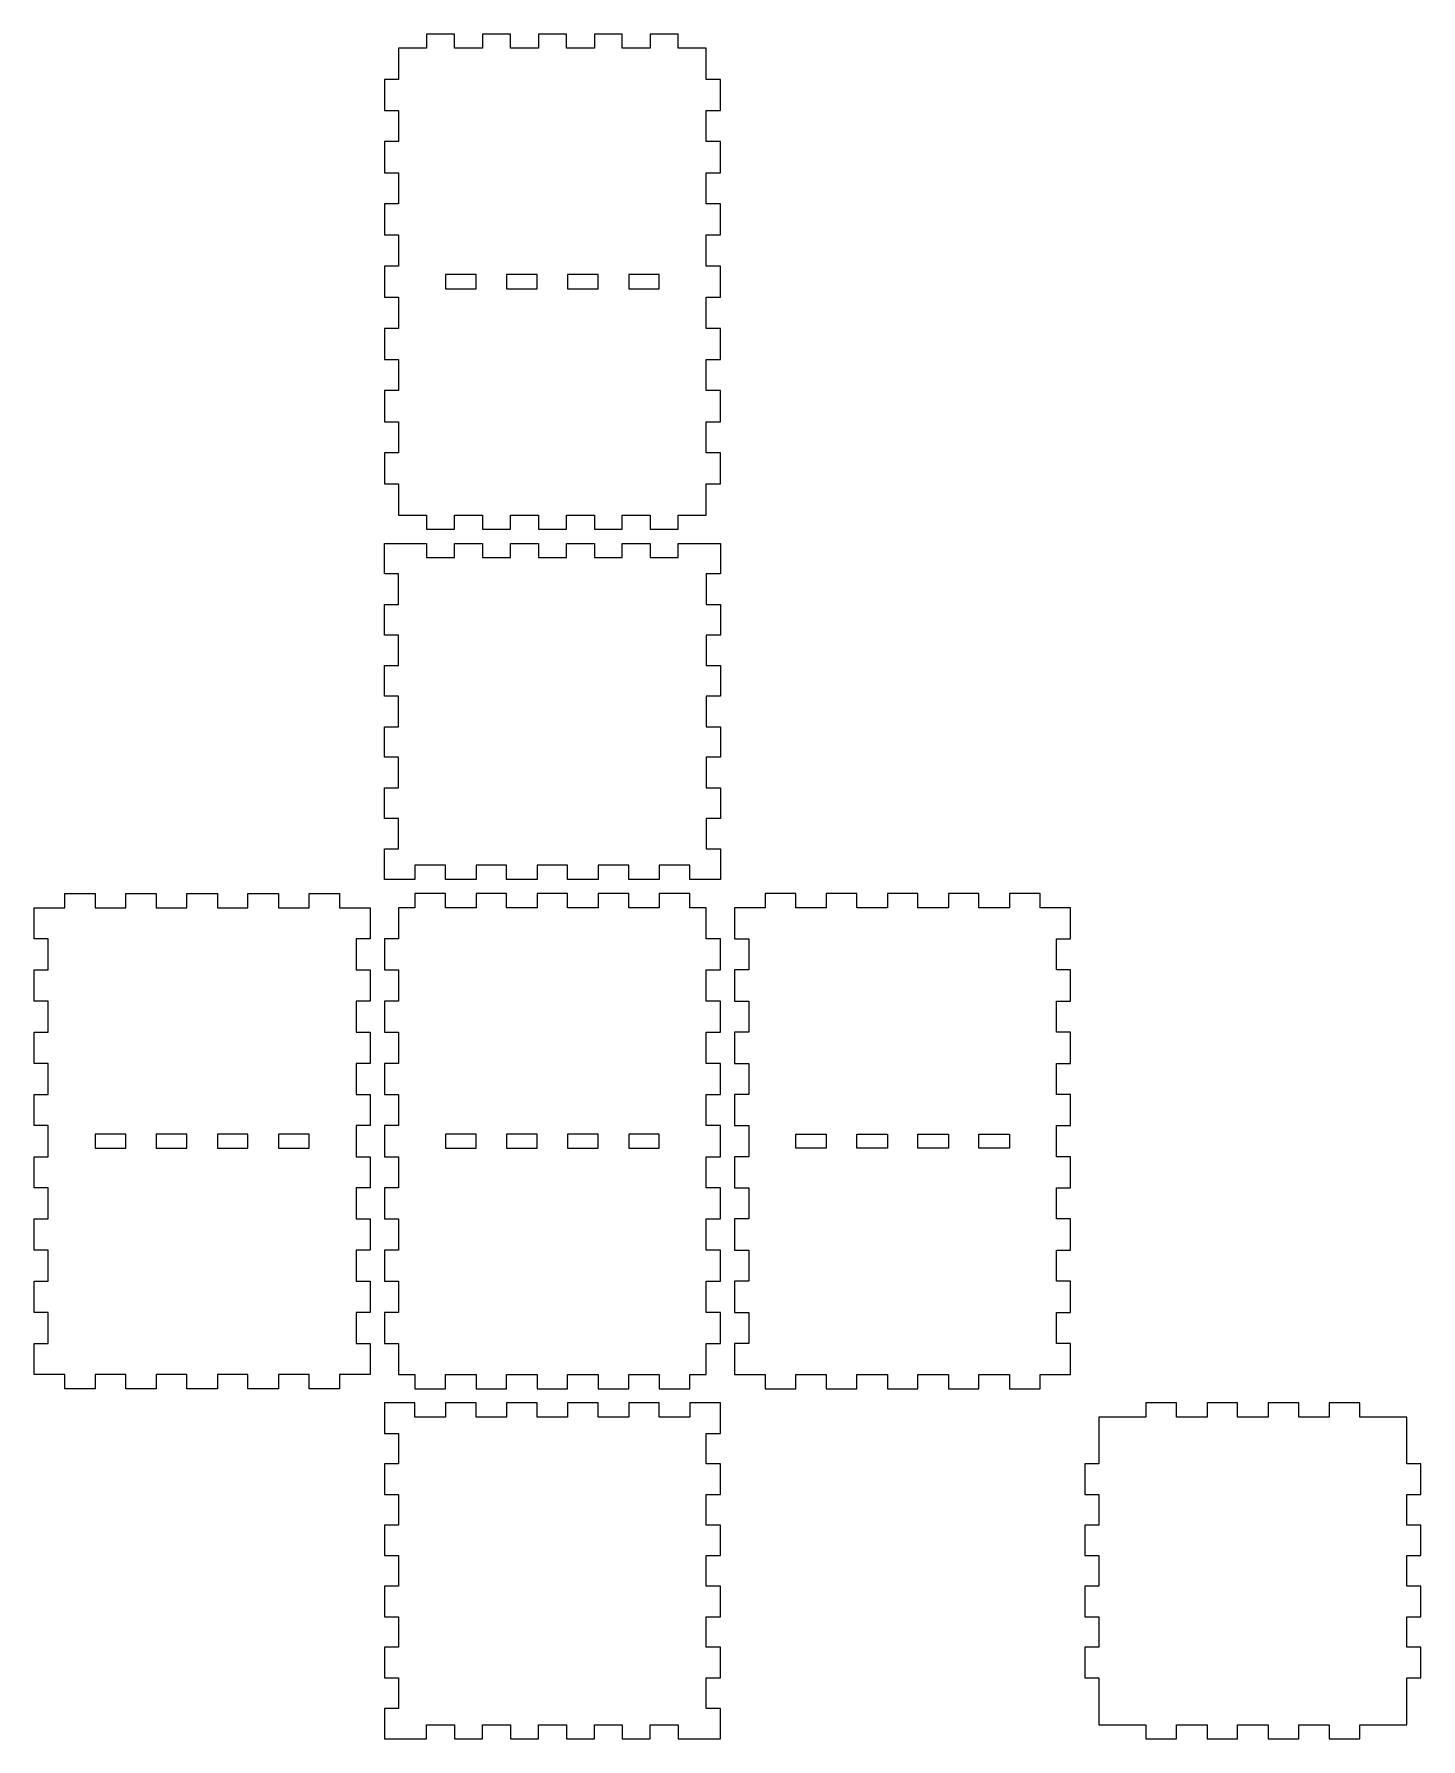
# Model space of a CAD drawing. Extents: x 0 to 392, y 0 to 482.
import ezdxf

# ---------------------------------------------------------------- set-up
doc = ezdxf.new("R2010")
doc.units = 0

msp = doc.modelspace()

# ---------------------------------------------------------------- linework, layer by layer
at = {"layer": '1'}
for points in [[(103, 346), (110.91, 346), (110.91, 342), (118.82, 342), (118.82, 346), (126.73, 346), (126.73, 342), (134.64, 342), (134.64, 346), (142.54, 346), (142.54, 342), (150.46, 342), (150.46, 346), (158.36, 346), (158.36, 342), (166.27, 342), (166.27, 346), (174.18, 346), (174.18, 342), (182.09, 342), (182.09, 346), (190, 346), (190, 354.8), (194, 354.8), (194, 363.6), (190, 363.6), (190, 372.4), (194, 372.4), (194, 381.2), (190, 381.2), (190, 390), (194, 390), (194, 398.8), (190, 398.8), (190, 407.6), (194, 407.6), (194, 416.4), (190, 416.4), (190, 425.2), (194, 425.2), (194, 434), (190, 434), (190, 442.8), (194, 442.8), (194, 451.6), (190, 451.6), (190, 460.4), (194, 460.4), (194, 469.2), (190, 469.2), (190, 478), (182.09, 478), (182.09, 482), (174.18, 482), (174.18, 478), (166.27, 478), (166.27, 482), (158.36, 482), (158.36, 478), (150.46, 478), (150.46, 482), (142.54, 482), (142.54, 478), (134.64, 478), (134.64, 482), (126.73, 482), (126.73, 478), (118.82, 478), (118.82, 482), (110.91, 482), (110.91, 478), (103, 478), (103, 469.2), (99, 469.2), (99, 460.4), (103, 460.4), (103, 451.6), (99, 451.6), (99, 442.8), (103, 442.8), (103, 434), (99, 434), (99, 425.2), (103, 425.2), (103, 416.4), (99, 416.4), (99, 407.6), (103, 407.6), (103, 398.8), (99, 398.8), (99, 390), (103, 390), (103, 381.2), (99, 381.2), (99, 372.4), (103, 372.4), (103, 363.6), (99, 363.6), (99, 354.8), (103, 354.8), (103, 346)], [(116.27, 410), (124.91, 410), (124.91, 414), (116.27, 414), (116.27, 410)], [(133.55, 410), (142.18, 410), (142.18, 414), (133.55, 414), (133.55, 410)], [(150.82, 410), (159.46, 410), (159.46, 414), (150.82, 414), (150.82, 410)], [(168.09, 410), (176.73, 410), (176.73, 414), (168.09, 414), (168.09, 410)], [(103, 338), (110.91, 338), (110.91, 334), (118.82, 334), (118.82, 338), (126.73, 338), (126.73, 334), (134.64, 334), (134.64, 338), (142.54, 338), (142.54, 334), (150.46, 334), (150.46, 338), (158.36, 338), (158.36, 334), (166.27, 334), (166.27, 338), (174.18, 338), (174.18, 334), (182.09, 334), (182.09, 338), (190, 338), (194, 338), (194, 329.36), (190, 329.36), (190, 320.73), (194, 320.73), (194, 312.09), (190, 312.09), (190, 303.45), (194, 303.45), (194, 294.82), (190, 294.82), (190, 286.18), (194, 286.18), (194, 277.55), (190, 277.55), (190, 268.91), (194, 268.91), (194, 260.27), (190, 260.27), (190, 251.64), (194, 251.64), (194, 243), (185.36, 243), (185.36, 247), (176.73, 247), (176.73, 243), (168.09, 243), (168.09, 247), (159.46, 247), (159.46, 243), (150.82, 243), (150.82, 247), (142.18, 247), (142.18, 243), (133.55, 243), (133.55, 247), (124.91, 247), (124.91, 243), (116.27, 243), (116.27, 247), (107.64, 247), (107.64, 243), (99, 243), (99, 251.64), (103, 251.64), (103, 260.27), (99, 260.27), (99, 268.91), (103, 268.91), (103, 277.55), (99, 277.55), (99, 286.18), (103, 286.18), (103, 294.82), (99, 294.82), (99, 303.45), (103, 303.45), (103, 312.09), (99, 312.09), (99, 320.73), (103, 320.73), (103, 329.36), (99, 329.36), (99, 338), (103, 338)], [(0, 103), (0, 111.8), (4, 111.8), (4, 120.6), (0, 120.6), (0, 129.4), (4, 129.4), (4, 138.2), (0, 138.2), (0, 147), (4, 147), (4, 155.8), (0, 155.8), (0, 164.6), (4, 164.6), (4, 173.4), (0, 173.4), (0, 182.2), (4, 182.2), (4, 191), (0, 191), (0, 199.8), (4, 199.8), (4, 208.6), (0, 208.6), (0, 217.4), (4, 217.4), (4, 226.2), (0, 226.2), (0, 235), (8.64, 235), (8.64, 239), (17.27, 239), (17.27, 235), (25.91, 235), (25.91, 239), (34.55, 239), (34.55, 235), (43.18, 235), (43.18, 239), (51.82, 239), (51.82, 235), (60.45, 235), (60.45, 239), (69.09, 239), (69.09, 235), (77.73, 235), (77.73, 239), (86.36, 239), (86.36, 235), (95, 235), (95, 226.2), (91, 226.2), (91, 217.4), (95, 217.4), (95, 208.6), (91, 208.6), (91, 199.8), (95, 199.8), (95, 191), (91, 191), (91, 182.2), (95, 182.2), (95, 173.4), (91, 173.4), (91, 164.6), (95, 164.6), (95, 155.8), (91, 155.8), (91, 147), (95, 147), (95, 138.2), (91, 138.2), (91, 129.4), (95, 129.4), (95, 120.6), (91, 120.6), (91, 111.8), (95, 111.8), (95, 103), (86.36, 103), (86.36, 99), (77.73, 99), (77.73, 103), (69.09, 103), (69.09, 99), (60.45, 99), (60.45, 103), (51.82, 103), (51.82, 99), (43.18, 99), (43.18, 103), (34.55, 103), (34.55, 99), (25.91, 99), (25.91, 103), (17.27, 103), (17.27, 99), (8.64, 99), (8.64, 103), (0, 103)], [(103, 103), (107.64, 103), (107.64, 99), (116.27, 99), (116.27, 103), (124.91, 103), (124.91, 99), (133.55, 99), (133.55, 103), (142.18, 103), (142.18, 99), (150.82, 99), (150.82, 103), (159.46, 103), (159.46, 99), (168.09, 99), (168.09, 103), (176.73, 103), (176.73, 99), (185.36, 99), (185.36, 103), (190, 103), (190, 111.8), (194, 111.8), (194, 120.6), (190, 120.6), (190, 129.4), (194, 129.4), (194, 138.2), (190, 138.2), (190, 147), (194, 147), (194, 155.8), (190, 155.8), (190, 164.6), (194, 164.6), (194, 173.4), (190, 173.4), (190, 182.2), (194, 182.2), (194, 191), (190, 191), (190, 199.8), (194, 199.8), (194, 208.6), (190, 208.6), (190, 217.4), (194, 217.4), (194, 226.2), (190, 226.2), (190, 235), (185.36, 235), (185.36, 239), (176.73, 239), (176.73, 235), (168.09, 235), (168.09, 239), (159.46, 239), (159.46, 235), (150.82, 235), (150.82, 239), (142.18, 239), (142.18, 235), (133.55, 235), (133.55, 239), (124.91, 239), (124.91, 235), (116.27, 235), (116.27, 239), (107.64, 239), (107.64, 235), (103, 235), (103, 226.2), (99, 226.2), (99, 217.4), (103, 217.4), (103, 208.6), (99, 208.6), (99, 199.8), (103, 199.8), (103, 191), (99, 191), (99, 182.2), (103, 182.2), (103, 173.4), (99, 173.4), (99, 164.6), (103, 164.6), (103, 155.8), (99, 155.8), (99, 147), (103, 147), (103, 138.2), (99, 138.2), (99, 129.4), (103, 129.4), (103, 120.6), (99, 120.6), (99, 111.8), (103, 111.8), (103, 103)], [(293, 103), (293, 111.8), (289, 111.8), (289, 120.6), (293, 120.6), (293, 129.4), (289, 129.4), (289, 138.2), (293, 138.2), (293, 147), (289, 147), (289, 155.8), (293, 155.8), (293, 164.6), (289, 164.6), (289, 173.4), (293, 173.4), (293, 182.2), (289, 182.2), (289, 191), (293, 191), (293, 199.8), (289, 199.8), (289, 208.6), (293, 208.6), (293, 217.4), (289, 217.4), (289, 226.2), (293, 226.2), (293, 235), (284.36, 235), (284.36, 239), (275.73, 239), (275.73, 235), (267.09, 235), (267.09, 239), (258.46, 239), (258.46, 235), (249.82, 235), (249.82, 239), (241.18, 239), (241.18, 235), (232.54, 235), (232.54, 239), (223.91, 239), (223.91, 235), (215.27, 235), (215.27, 239), (206.64, 239), (206.64, 235), (198, 235), (198, 226.2), (202, 226.2), (202, 217.4), (198, 217.4), (198, 208.6), (202, 208.6), (202, 199.8), (198, 199.8), (198, 191), (202, 191), (202, 182.2), (198, 182.2), (198, 173.4), (202, 173.4), (202, 164.6), (198, 164.6), (198, 155.8), (202, 155.8), (202, 147), (198, 147), (198, 138.2), (202, 138.2), (202, 129.4), (198, 129.4), (198, 120.6), (202, 120.6), (202, 111.8), (198, 111.8), (198, 103), (206.64, 103), (206.64, 99), (215.27, 99), (215.27, 103), (223.91, 103), (223.91, 99), (232.54, 99), (232.54, 103), (241.18, 103), (241.18, 99), (249.82, 99), (249.82, 103), (258.46, 103), (258.46, 99), (267.09, 99), (267.09, 103), (275.73, 103), (275.73, 99), (284.36, 99), (284.36, 103), (293, 103)], [(17.27, 167), (25.91, 167), (25.91, 171), (17.27, 171), (17.27, 167)], [(34.55, 167), (43.18, 167), (43.18, 171), (34.55, 171), (34.55, 167)], [(51.82, 167), (60.45, 167), (60.45, 171), (51.82, 171), (51.82, 167)], [(69.09, 167), (77.73, 167), (77.73, 171), (69.09, 171), (69.09, 167)], [(116.27, 167), (124.91, 167), (124.91, 171), (116.27, 171), (116.27, 167)], [(133.55, 167), (142.18, 167), (142.18, 171), (133.55, 171), (133.55, 167)], [(150.82, 167), (159.46, 167), (159.46, 171), (150.82, 171), (150.82, 167)], [(168.09, 167), (176.73, 167), (176.73, 171), (168.09, 171), (168.09, 167)], [(223.91, 167), (215.27, 167), (215.27, 171), (223.91, 171), (223.91, 167)], [(241.18, 167), (232.54, 167), (232.54, 171), (241.18, 171), (241.18, 167)], [(258.46, 167), (249.82, 167), (249.82, 171), (258.46, 171), (258.46, 167)], [(275.73, 167), (267.09, 167), (267.09, 171), (275.73, 171), (275.73, 167)], [(103, 0), (110.91, 0), (110.91, 4), (118.82, 4), (118.82, 0), (126.73, 0), (126.73, 4), (134.64, 4), (134.64, 0), (142.54, 0), (142.54, 4), (150.46, 4), (150.46, 0), (158.36, 0), (158.36, 4), (166.27, 4), (166.27, 0), (174.18, 0), (174.18, 4), (182.09, 4), (182.09, 0), (190, 0), (194, 0), (194, 8.64), (190, 8.64), (190, 17.27), (194, 17.27), (194, 25.91), (190, 25.91), (190, 34.55), (194, 34.55), (194, 43.18), (190, 43.18), (190, 51.82), (194, 51.82), (194, 60.45), (190, 60.45), (190, 69.09), (194, 69.09), (194, 77.73), (190, 77.73), (190, 86.36), (194, 86.36), (194, 95), (185.36, 95), (185.36, 91), (176.73, 91), (176.73, 95), (168.09, 95), (168.09, 91), (159.46, 91), (159.46, 95), (150.82, 95), (150.82, 91), (142.18, 91), (142.18, 95), (133.55, 95), (133.55, 91), (124.91, 91), (124.91, 95), (116.27, 95), (116.27, 91), (107.64, 91), (107.64, 95), (99, 95), (99, 86.36), (103, 86.36), (103, 77.73), (99, 77.73), (99, 69.09), (103, 69.09), (103, 60.45), (99, 60.45), (99, 51.82), (103, 51.82), (103, 43.18), (99, 43.18), (99, 34.55), (103, 34.55), (103, 25.91), (99, 25.91), (99, 17.27), (103, 17.27), (103, 8.64), (99, 8.64), (99, 0), (103, 0)], [(301, 4), (305.64, 4), (314.27, 4), (314.27, 0), (322.91, 0), (322.91, 4), (331.55, 4), (331.55, 0), (340.18, 0), (340.18, 4), (348.82, 4), (348.82, 0), (357.46, 0), (357.46, 4), (366.09, 4), (366.09, 0), (374.73, 0), (374.73, 4), (383.36, 4), (388, 4), (388, 8.64), (388, 17.27), (392, 17.27), (392, 25.91), (388, 25.91), (388, 34.55), (392, 34.55), (392, 43.18), (388, 43.18), (388, 51.82), (392, 51.82), (392, 60.45), (388, 60.45), (388, 69.09), (392, 69.09), (392, 77.73), (388, 77.73), (388, 86.36), (388, 91), (383.36, 91), (374.73, 91), (374.73, 95), (366.09, 95), (366.09, 91), (357.46, 91), (357.46, 95), (348.82, 95), (348.82, 91), (340.18, 91), (340.18, 95), (331.55, 95), (331.55, 91), (322.91, 91), (322.91, 95), (314.27, 95), (314.27, 91), (305.64, 91), (301, 91), (301, 86.36), (301, 77.73), (297, 77.73), (297, 69.09), (301, 69.09), (301, 60.45), (297, 60.45), (297, 51.82), (301, 51.82), (301, 43.18), (297, 43.18), (297, 34.55), (301, 34.55), (301, 25.91), (297, 25.91), (297, 17.27), (301, 17.27), (301, 8.64), (301, 4)]]:
    msp.add_lwpolyline(points, dxfattribs=at)

doc.saveas('drawing.dxf')
